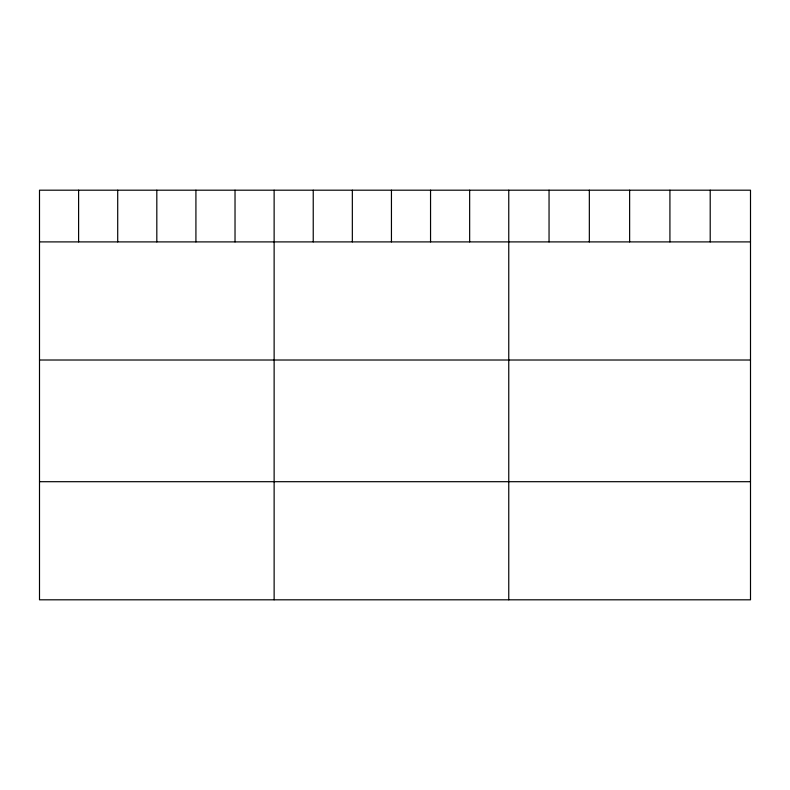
<?xml version="1.0" encoding="UTF-8"?>
<svg xmlns="http://www.w3.org/2000/svg" width="790" height="790" viewBox="0 0 790 790"><rect width="100%" height="100%" fill="white"/><g stroke="black" fill="none" stroke-linecap="round" stroke-linejoin="round"><path stroke-width="1.19" d="M750.5 241.898L750.5 599.808L39.5 599.808L39.5 190.192L750.5 190.192L750.5 241.898L39.5 241.898M39.5 360.013L750.5 360.013M39.5 481.693L750.5 481.693M710.21 190.192L710.21 241.898M669.92 190.192L669.92 241.898M629.63 190.192L629.63 241.898M589.34 190.192L589.34 241.898M549.05 190.192L549.05 241.898M508.76 190.192L508.76 599.808M469.655 190.192L469.655 241.898M430.55 190.192L430.55 241.898M391.445 190.192L391.445 241.898M352.34 190.192L352.34 241.898M313.235 190.192L313.235 241.898M274.13 190.192L274.13 599.808M235.025 190.192L235.025 241.898M195.92 190.192L195.92 241.898M156.815 190.192L156.815 241.898M117.71 190.192L117.71 241.898M78.605 190.192L78.605 241.898"/></g></svg>
